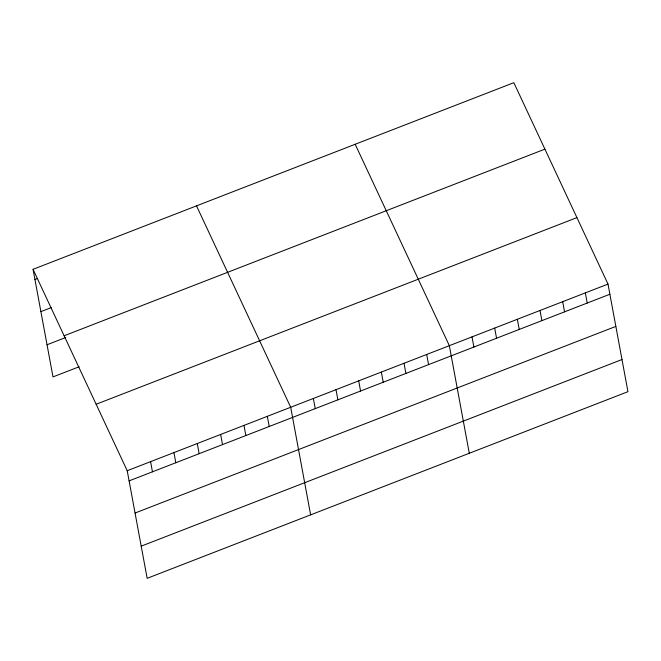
<?xml version="1.0" encoding="UTF-8"?>
<svg xmlns="http://www.w3.org/2000/svg" width="661" height="661" viewBox="0 0 661 661"><rect width="100%" height="100%" fill="white"/><g stroke="black" fill="none" stroke-linecap="round" stroke-linejoin="round"><path stroke-width="0.99" d="M33.05 269.316L513.837 82.683L608.004 284.09L627.95 391.684L147.163 578.317L127.218 470.723L33.05 269.316L52.996 376.91L79.146 366.764M34.934 279.479L37.735 278.388M40.891 311.628L51.17 307.646M64.125 335.78L544.912 149.146M47.03 344.761L65.712 337.507M96.142 404.259L576.929 217.626M127.218 470.723L608.004 284.09M129.102 480.877L609.888 294.244M135.067 513.035L615.854 326.402M141.206 546.16L621.993 359.526M355.18 144.272L449.348 345.678L469.293 453.272M196.515 205.86L290.691 407.267L310.629 514.861M585.34 292.889L587.224 303.044M562.676 301.68L564.56 311.843M540.012 310.48L541.896 320.643M517.348 319.28L519.232 329.442M494.676 328.079L496.56 338.234M472.012 336.879L473.896 347.033M426.684 354.478L428.568 364.632M404.02 363.269L405.904 373.432M381.347 372.069L383.231 382.232M358.683 380.868L360.567 391.031M336.019 389.668L337.903 399.822M313.355 398.467L315.239 408.622M267.333 416.331L269.217 426.485M243.983 425.395L245.867 435.549M220.634 434.459L222.517 444.613M197.275 443.523L199.159 453.686M173.926 452.587L175.809 462.75M150.576 461.651L152.46 471.814"/></g></svg>
